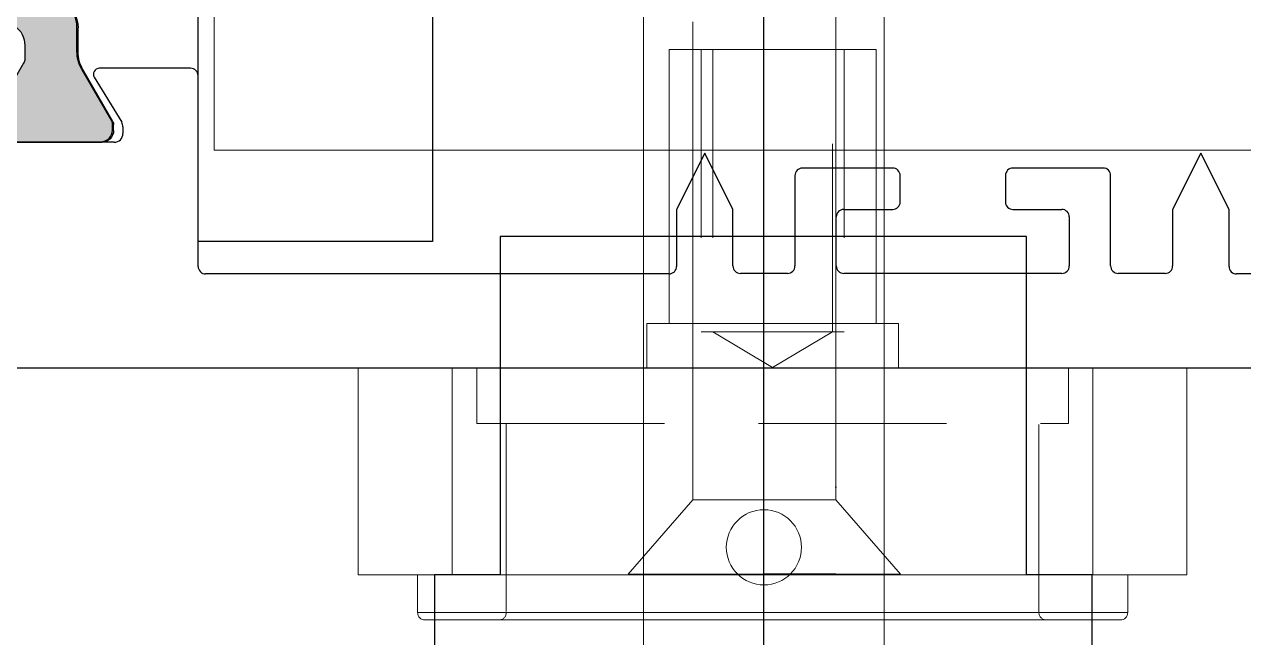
# Model space of a CAD drawing. Extents: x -82 to 113, y -82 to 93.
# Drawn here: x 22.127 to 23.749, y 69.015 to 69.83 of the extents above; entities that cross this region are included whole.
import ezdxf

# ---------------------------------------------------------------- set-up
doc = ezdxf.new("R2010")
doc.units = 0
doc.header["$MEASUREMENT"] = 0
doc.linetypes.add('HIDDEN', pattern=[0.375, 0.25, -0.125])
doc.layers.get('0').update_dxf_attribs({"linetype": 'CONTINUOUS'})
for name, color, linetype in [('1', 7, 'CONTINUOUS'), ('Ballons', 7, 'CONTINUOUS'), ('DIM', 7, 'CONTINUOUS'), ('FRAME', 1, 'CONTINUOUS'), ('I-Strut', 7, 'CONTINUOUS'), ('INERTIA', 7, 'CONTINUOUS'), ('VENT', 5, 'CONTINUOUS')]:
    doc.layers.add(name, color=color, linetype=linetype)

# ---------------------------------------------------------------- blocks, each defined once
blk = doc.blocks.new('23203')
at = {"color": 7, "linetype": 'Continuous', "lineweight": 15}
for p, q in [((12.6411, 64.4137), (12.6411, 67.7637)), ((12.9611, 64.4137), (12.9611, 67.7637))]:
    blk.add_line(p, q, dxfattribs=at)
blk.add_circle((12.8011, 65.1637), 0.05, dxfattribs=at)
blk = doc.blocks.new('spacer 1')
at = {"layer": 'DIM', "linetype": 'HIDDEN'}
for p, q in [((1.4776, 30.6689), (1.4776, 30.9809)), ((1.8526, 30.6689), (1.8526, 30.9809))]:
    blk.add_line(p, q, dxfattribs=at)
at = {"layer": 'DIM'}
blk.add_lwpolyline([(0.9151, 30.9809), (2.4151, 30.9809), (2.4151, 30.6689), (0.9151, 30.6689)], close=True, dxfattribs=at)
blk = doc.blocks.new('25342')
at = {"color": 7, "linetype": 'Continuous', "lineweight": 15}
for p, q in [((0.0989, 0.095), (0, 0.181)), ((0, 0.181), (0, -0.181)), ((0.1211, 0.095), (0.0989, 0.095)), ((0.0989, 0.095), (0.0989, 0)), ((0.125, 0.095), (0.1211, 0.095)), ((0.1523, 0.095), (0.125, 0.095)), ((0.1563, 0.095), (0.1523, 0.095)), ((0.1836, 0.095), (0.1563, 0.095)), ((0.1875, 0.095), (0.1836, 0.095)), ((0.2148, 0.095), (0.1875, 0.095)), ((0.2187, 0.095), (0.2148, 0.095)), ((0.2461, 0.095), (0.2187, 0.095)), ((0.25, 0.095), (0.2461, 0.095)), ((0.2773, 0.095), (0.25, 0.095)), ((0.2812, 0.095), (0.2773, 0.095)), ((0.3086, 0.095), (0.2812, 0.095)), ((0.3125, 0.095), (0.3086, 0.095)), ((0.3398, 0.095), (0.3125, 0.095)), ((0.3438, 0.095), (0.3398, 0.095)), ((0.3711, 0.095), (0.3438, 0.095)), ((0.375, 0.095), (0.3711, 0.095)), ((0.4023, 0.095), (0.375, 0.095)), ((0.4063, 0.095), (0.4023, 0.095)), ((0.4336, 0.095), (0.4063, 0.095)), ((0.4375, 0.095), (0.4336, 0.095)), ((0.4648, 0.095), (0.4375, 0.095)), ((0.4688, 0.095), (0.4648, 0.095)), ((0.4961, 0.095), (0.4688, 0.095)), ((0.5, 0.095), (0.4961, 0.095)), ((0.5273, 0.095), (0.5, 0.095)), ((0.5313, 0.095), (0.5273, 0.095)), ((0.5586, 0.095), (0.5313, 0.095)), ((0.5625, 0.095), (0.5586, 0.095)), ((0.5898, 0.095), (0.5625, 0.095)), ((0.5938, 0.095), (0.5898, 0.095)), ((0.6211, 0.095), (0.5938, 0.095)), ((0.625, 0.095), (0.6211, 0.095)), ((0.6523, 0.095), (0.625, 0.095)), ((0.6562, 0.095), (0.6523, 0.095)), ((0.6836, 0.095), (0.6562, 0.095)), ((0.6875, 0.095), (0.6836, 0.095)), ((0.7148, 0.095), (0.6875, 0.095)), ((0.7187, 0.095), (0.7148, 0.095)), ((0.7461, 0.095), (0.7187, 0.095)), ((0.0989, 0), (0.0989, -0.095)), ((0, -0.181), (0.0989, -0.095)), ((0.0989, -0.095), (0.1055, -0.095)), ((0.1055, -0.095), (0.1094, -0.095)), ((0.1094, -0.095), (0.1367, -0.095)), ((0.1367, -0.095), (0.1406, -0.095)), ((0.1406, -0.095), (0.168, -0.095)), ((0.168, -0.095), (0.1719, -0.095)), ((0.1719, -0.095), (0.1992, -0.095)), ((0.1992, -0.095), (0.2031, -0.095)), ((0.2031, -0.095), (0.2305, -0.095)), ((0.2305, -0.095), (0.2344, -0.095)), ((0.2344, -0.095), (0.2617, -0.095)), ((0.2617, -0.095), (0.2656, -0.095)), ((0.2656, -0.095), (0.293, -0.095)), ((0.293, -0.095), (0.2969, -0.095)), ((0.2969, -0.095), (0.3242, -0.095)), ((0.3242, -0.095), (0.3281, -0.095)), ((0.3281, -0.095), (0.3555, -0.095)), ((0.3555, -0.095), (0.3594, -0.095)), ((0.3594, -0.095), (0.3867, -0.095)), ((0.3867, -0.095), (0.3906, -0.095)), ((0.3906, -0.095), (0.418, -0.095)), ((0.418, -0.095), (0.4219, -0.095)), ((0.4219, -0.095), (0.4492, -0.095)), ((0.4492, -0.095), (0.4531, -0.095)), ((0.4531, -0.095), (0.4805, -0.095)), ((0.4805, -0.095), (0.4844, -0.095)), ((0.4844, -0.095), (0.5117, -0.095)), ((0.5117, -0.095), (0.5156, -0.095)), ((0.5156, -0.095), (0.543, -0.095)), ((0.543, -0.095), (0.5469, -0.095)), ((0.5469, -0.095), (0.5742, -0.095)), ((0.5742, -0.095), (0.5781, -0.095)), ((0.5781, -0.095), (0.6055, -0.095)), ((0.6055, -0.095), (0.6094, -0.095)), ((0.6094, -0.095), (0.6367, -0.095)), ((0.6367, -0.095), (0.6406, -0.095)), ((0.6406, -0.095), (0.668, -0.095)), ((0.668, -0.095), (0.6719, -0.095)), ((0.6719, -0.095), (0.6992, -0.095)), ((0.6992, -0.095), (0.7031, -0.095)), ((0.7031, -0.095), (0.7305, -0.095)), ((0.7305, -0.095), (0.7344, -0.095))]:
    blk.add_line(p, q, dxfattribs=at)
at = {"color": 7, "linetype": 'Continuous'}
blk.add_line((0, 0.095), (0, 0), dxfattribs=at)
blk.add_point((0.116, 0.095), dxfattribs=at)
blk = doc.blocks.new('25198-18.6mmX6.0mm_Std_I-Strut')
at = {"layer": 'I-Strut'}
h = blk.add_hatch(color=256, dxfattribs=at)
h.dxf.hatch_style = 1
h.paths.add_polyline_path([(0.1416, -0.005, 0.244698), (0.1319, 0), (-0.1319, 0, 0.244698), (-0.1416, -0.005), (-0.2114, -0.1047, -0.244698), (-0.2372, -0.1181), (-0.2552, -0.1181, -0.131652), (-0.2611, -0.1165), (-0.2992, -0.0945), (-0.3383, -0.0719, 0.131652), (-0.3423, -0.0709), (-0.3504, -0.0709, 0.414214), (-0.3661, -0.0866), (-0.3661, -0.1063), (-0.3661, -0.2008), (-0.3661, -0.2205, 0.414214), (-0.3504, -0.2362), (-0.3423, -0.2362, 0.131652), (-0.3383, -0.2352), (-0.2992, -0.2126), (-0.2693, -0.1953, -0.131652), (-0.2457, -0.189), (-0.214, -0.189, 0.244698), (-0.1818, -0.1722), (-0.117, -0.0798, -0.244698), (-0.0848, -0.063), (0.0848, -0.063, -0.244698), (0.117, -0.0798), (0.1818, -0.1722, 0.244698), (0.214, -0.189), (0.2457, -0.189, -0.131652), (0.2693, -0.1953), (0.3383, -0.2352, 0.131652), (0.3423, -0.2362), (0.3504, -0.2362, 0.414214), (0.3661, -0.2205), (0.3661, -0.2008), (0.3661, -0.1063), (0.3661, -0.0866, 0.414214), (0.3504, -0.0709), (0.3423, -0.0709, 0.131652), (0.3383, -0.0719), (0.2611, -0.1165, -0.131652), (0.2552, -0.1181), (0.2372, -0.1181, -0.244698), (0.2114, -0.1047)])
for p, q in [((-0.1319, 0), (0.1319, 0)), ((-0.2114, -0.1047), (-0.1416, -0.005)), ((0.1416, -0.005), (0.2114, -0.1047)), ((0.0848, -0.063), (-0.0848, -0.063)), ((-0.3504, -0.0709), (-0.3423, -0.0709)), ((-0.3383, -0.0719), (-0.2992, -0.0945)), ((-0.117, -0.0798), (-0.1818, -0.1722)), ((0.1818, -0.1722), (0.117, -0.0798)), ((0.2611, -0.1165), (0.3383, -0.0719)), ((0.3423, -0.0709), (0.3504, -0.0709)), ((-0.3661, -0.1063), (-0.3661, -0.0866)), ((-0.2992, -0.0945), (-0.2611, -0.1165)), ((0.3661, -0.0866), (0.3661, -0.1063)), ((-0.3661, -0.2008), (-0.3661, -0.1063)), ((0.3661, -0.1063), (0.3661, -0.2008)), ((-0.2552, -0.1181), (-0.2372, -0.1181)), ((0.2372, -0.1181), (0.2552, -0.1181)), ((-0.214, -0.189), (-0.2457, -0.189)), ((0.2457, -0.189), (0.214, -0.189)), ((-0.3661, -0.2205), (-0.3661, -0.2008)), ((-0.2693, -0.1953), (-0.2992, -0.2126)), ((0.3383, -0.2352), (0.2693, -0.1953)), ((0.3661, -0.2008), (0.3661, -0.2205)), ((-0.2992, -0.2126), (-0.3383, -0.2352)), ((-0.3423, -0.2362), (-0.3504, -0.2362)), ((0.3504, -0.2362), (0.3423, -0.2362))]:
    blk.add_line(p, q, dxfattribs=at)
for centre, radius, start, end in [((-0.1319, -0.0118), 0.0118, 90, 145), ((0.1319, -0.0118), 0.0118, 35, 90), ((-0.0848, -0.1024), 0.0394, 90, 145), ((0.0848, -0.1024), 0.0394, 35, 90), ((-0.3504, -0.0866), 0.0157, 90, 180), ((-0.3423, -0.0787), 0.00787, 60, 90), ((0.3423, -0.0787), 0.00787, 90, 120), ((0.3504, -0.0866), 0.0157, 360, 90), ((-0.2372, -0.0866), 0.0315, 270, 325), ((0.2372, -0.0866), 0.0315, 215, 270), ((-0.2552, -0.1063), 0.0118, 240, 270), ((0.2552, -0.1063), 0.0118, 270, 300), ((-0.214, -0.1496), 0.0394, 270, 325), ((0.214, -0.1496), 0.0394, 215, 270), ((-0.2457, -0.2362), 0.0472, 90, 120), ((0.2457, -0.2362), 0.0472, 60, 90), ((-0.3504, -0.2205), 0.0157, 180, 270), ((0.3504, -0.2205), 0.0157, 270, 0), ((-0.3423, -0.2283), 0.00787, 270, 300), ((0.3423, -0.2283), 0.00787, 240, 270)]:
    blk.add_arc(centre, radius, start, end, dxfattribs=at)
blk = doc.blocks.new('3205-2_Sash_Component')
for p, q in [((0.0865, 0.01), (0.0865, 3.1226)), ((-0.0385, 2.7676), (-0.0385, 2.4866)), ((-0.1242, 2.4766), (-0.1992, 2.4391)), ((-0.0485, 2.4766), (-0.1242, 2.4766)), ((-0.1992, 2.4391), (-0.1242, 2.4016)), ((-0.1242, 2.4016), (-0.0493, 2.4016)), ((-0.0393, 2.3916), (-0.0393, 2.3291)), ((-0.1793, 2.3091), (-0.1793, 2.1891)), ((-0.0493, 2.3191), (-0.1693, 2.3191)), ((-0.1143, 2.2641), (-0.0493, 2.2641)), ((-0.1243, 2.1891), (-0.1243, 2.2541)), ((-0.0393, 2.2541), (-0.0392, 1.9641)), ((-0.1693, 2.1791), (-0.1343, 2.1791)), ((-0.1793, 2.0291), (-0.1792, 1.9091)), ((-0.1343, 2.0391), (-0.1693, 2.0391)), ((-0.1243, 1.9641), (-0.1243, 2.0291)), ((-0.0492, 1.9541), (-0.1143, 1.9541)), ((-0.1692, 1.8991), (-0.0492, 1.8991)), ((-0.0392, 1.8891), (-0.0392, 1.8266)), ((-0.1242, 1.8166), (-0.1992, 1.7791)), ((-0.0492, 1.8166), (-0.1242, 1.8166)), ((-0.1992, 1.7791), (-0.1242, 1.7416)), ((-0.1242, 1.7416), (-0.0486, 1.7416)), ((-0.0386, 1.7316), (-0.0385, 1.1151)), ((-0.0485, 1.1051), (-0.3019, 1.1051)), ((-0.3119, 1.0951), (-0.3119, 0.9736)), ((-0.2999, 0.9669), (-0.2402, 1.0034)), ((-0.234, 1.0051), (-0.2253, 1.0051)), ((-0.2135, 0.9933), (-0.2135, 0.8418))]:
    blk.add_line(p, q)
for centre, radius, start, end in [((-0.0485, 2.4866), 0.01, 269.9914, 360), ((-0.0493, 2.3916), 0.01, 0.0004, 89.9914), ((-0.0493, 2.3291), 0.01, 270.0086, 0.0086), ((-0.1693, 2.3091), 0.01, 90.0086, 180.0086), ((-0.1143, 2.2541), 0.01, 90.0086, 180.0086), ((-0.0493, 2.2541), 0.01, 0.0086, 90.0086), ((-0.1693, 2.1891), 0.01, 180.0086, 270.0086), ((-0.1343, 2.1891), 0.01, 270.0086, 0.0086), ((-0.1693, 2.0291), 0.01, 90.0086, 180.0086), ((-0.1343, 2.0291), 0.01, 0.0086, 90.0086), ((-0.1143, 1.9641), 0.01, 180.0086, 270.0086), ((-0.0492, 1.9641), 0.01, 270.0086, 0.0086), ((-0.1692, 1.9091), 0.01, 180.0086, 270.0086), ((-0.0492, 1.8891), 0.01, 0.0086, 90.0086), ((-0.0492, 1.8266), 0.01, 270.0086, 0.0267), ((-0.0486, 1.7316), 0.01, 0.0049, 90.0084), ((-0.3019, 1.0951), 0.01, 90, 180), ((-0.0485, 1.1151), 0.01, 270, 0.0049), ((-0.234, 0.9933), 0.0118, 90, 121.4), ((-0.2253, 0.9933), 0.0118, 360, 90), ((-0.304, 0.9736), 0.00787, 180, 301.4)]:
    blk.add_arc(centre, radius, start, end)
blk = doc.blocks.new('3205_Sash_Yoke_Assembly')
at = {"xscale": -1, "rotation": 270}
blk.add_blockref('3205-2_Sash_Component', (-3.2889, -0.0765), dxfattribs=at)
at = {"rotation": 90.00000000000001}
blk.add_blockref('25198-18.6mmX6.0mm_Std_I-Strut', (-2.5325, -0.6561), dxfattribs=at)
blk = doc.blocks.new('3200_Meeting_Stile_Assembly')
blk.add_blockref('3205_Sash_Yoke_Assembly', (-1.0149, 2.24))
blk = doc.blocks.new('FGSFDFGF')
at = {"color": 7, "linetype": 'Continuous', "lineweight": 15}
for p, q in [((-1.2625, 0.8374), (-1.2625, -0.4751)), ((0.3875, 0.8374), (-1.2625, 0.8374))]:
    blk.add_line(p, q, dxfattribs=at)
blk = doc.blocks.new('exterior plate')
at = {"color": 7, "linetype": 'Continuous', "lineweight": 15}
for p, q in [((-0.1378, 0.7332), (-0.1378, 0.3691)), ((-0.1378, 0.7332), (0.1378, 0.7332)), ((0.1378, 0.3691), (0.1378, 0.7332)), ((-0.1673, 0.3691), (-0.1673, 0.31)), ((-0.1673, 0.3691), (0.1673, 0.3691)), ((0.1673, 0.31), (0.1673, 0.3691)), ((-0.5512, 0.31), (-0.5512, 0.035)), ((-0.4262, 0.31), (-0.5512, 0.31)), ((-0.4262, 0.31), (-0.4262, 0.035)), ((0.4262, 0.31), (-0.4262, 0.31)), ((0.4262, 0.31), (0.4262, 0.035)), ((0.5512, 0.31), (0.4262, 0.31)), ((0.5512, 0.31), (0.5512, 0.035)), ((-0.4262, 0.035), (-0.5512, 0.035)), ((-0.4724, 0.035), (-0.4724, -0.015)), ((0.4262, 0.035), (-0.4262, 0.035)), ((0.5512, 0.035), (0.4262, 0.035)), ((0.4724, -0.015), (0.4724, 0.035)), ((0.4624, -0.025), (-0.4624, -0.025))]:
    blk.add_line(p, q, dxfattribs=at)
at = {"color": 7, "linetype": 'HIDDEN', "lineweight": 0}
for p, q in [((-0.095, 0.7332), (-0.095, 0.3582)), ((-0.095, 0.7332), (-0.095, 0.3582)), ((-0.0795, 0.7332), (-0.0795, 0.3582)), ((0.0795, 0.3582), (0.0795, 0.7332)), ((0.095, 0.7332), (0.095, 0.3582)), ((0.095, 0.7332), (0.095, 0.3582)), ((-0.095, 0.3582), (0.095, 0.3582)), ((-0.095, 0.3582), (0.095, 0.3582)), ((-0.0795, 0.3582), (0.0795, 0.3582)), ((-0.0795, 0.3582), (0, 0.3105)), ((0, 0.3105), (0.0795, 0.3582)), ((-0.4262, 0.31), (-0.4262, 0.035)), ((-0.3937, 0.31), (-0.3937, 0.2362)), ((0.3937, 0.2362), (0.3937, 0.31)), ((0.4262, 0.31), (0.4262, 0.035)), ((-0.3937, 0.2362), (0.3937, 0.2362)), ((-0.3543, 0.2362), (-0.3543, -0.015)), ((0.3543, -0.015), (0.3543, 0.2362)), ((-0.3543, -0.015), (0.3543, -0.015))]:
    blk.add_line(p, q, dxfattribs=at)
at = {"color": 8, "linetype": 'Continuous', "lineweight": 15}
blk.add_line((-0.4724, -0.015), (0.4724, -0.015), dxfattribs=at)
at = {"color": 7, "linetype": 'Continuous', "lineweight": 15}
for centre, start, end in [((-0.4624, -0.015), 180, 270), ((0.4624, -0.015), 270, 0)]:
    blk.add_arc(centre, 0.01, start, end, dxfattribs=at)
at = {"color": 7, "linetype": 'HIDDEN', "lineweight": 0}
for centre, start, end in [((-0.3643, -0.015), 270, 0), ((0.3643, -0.015), 180, 270)]:
    blk.add_arc(centre, 0.01, start, end, dxfattribs=at)

msp = doc.modelspace()

# ---------------------------------------------------------------- linework, layer by layer
at = {"layer": '1', "color": 7}
msp.add_lwpolyline([(22.114, 69.6742), (22.2085, 69.6742), (22.2282, 69.6742, 0.414214), (22.244, 69.6899), (22.244, 69.6981, 0.131652), (22.2429, 69.702), (22.203, 69.771, -0.131652), (22.1967, 69.7947), (22.1967, 69.8263, 0.244698), (22.1799, 69.8586), (22.0875, 69.9233, -0.244698)], format="xyb", dxfattribs=at)
at = {"layer": 'Ballons', "linetype": 'Continuous'}
msp.add_lwpolyline([(23.5474, 68.0909), (23.5474, 69.0986), (23.4599, 69.0986), (23.4599, 69.5486), (22.7599, 69.5486), (22.7599, 69.0986), (22.6724, 69.0986), (22.6724, 68.0909)], dxfattribs=at)
at = {"layer": 'INERTIA'}
msp.add_line((23.1099, 71.4236), (23.1099, 68.2067), dxfattribs=at)

# ---------------------------------------------------------------- block references
msp.add_blockref('exterior plate', (23.1222, 69.0636))
at = {"layer": 'Ballons', "xscale": -1, "rotation": 270}
msp.add_blockref('25342', (23.1112, 69.0993), dxfattribs=at)
at = {"layer": 'Ballons', "rotation": 90}
msp.add_blockref('spacer 1', (53.3388, 68.6268), dxfattribs=at)
at = {"layer": 'DIM'}
msp.add_blockref('23203', (10.3095, 3.9715), dxfattribs=at)
at = {"layer": 'FRAME', "xscale": -1, "rotation": 180}
msp.add_blockref('FGSFDFGF', (23.6419, 70.5004), dxfattribs=at)
at = {"layer": 'VENT', "xscale": -1, "rotation": 180}
msp.add_blockref('3200_Meeting_Stile_Assembly', (25.5566, 71.6236), dxfattribs=at)

doc.saveas('drawing.dxf')
